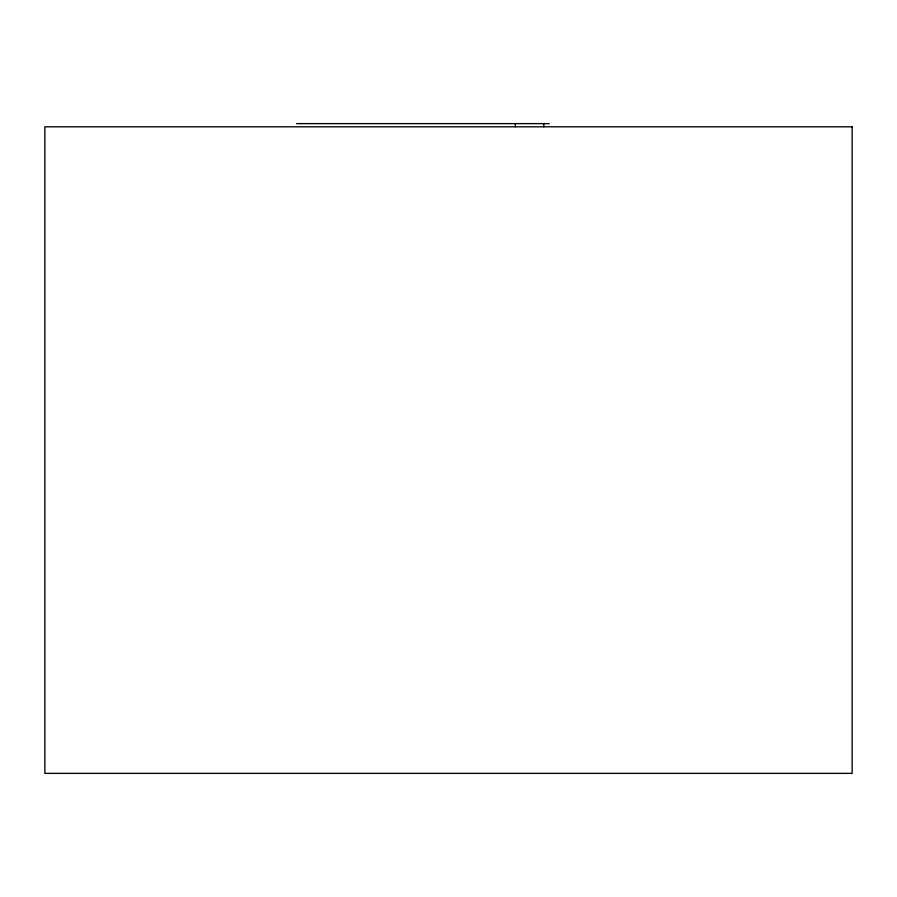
<?xml version="1.0" encoding="UTF-8"?>
<svg xmlns="http://www.w3.org/2000/svg" width="897" height="897" viewBox="0 0 897 897"><rect width="100%" height="100%" fill="white"/><g stroke="black" fill="none" stroke-linecap="round" stroke-linejoin="round"><path stroke-width="1.35" d="M296.571 123.629L549.3 123.629M543.773 123.629L543.773 126.802M515.371 123.629L515.371 126.802M852.15 126.802L44.85 126.802L44.85 773.371L852.15 773.371L852.15 126.802"/></g></svg>
